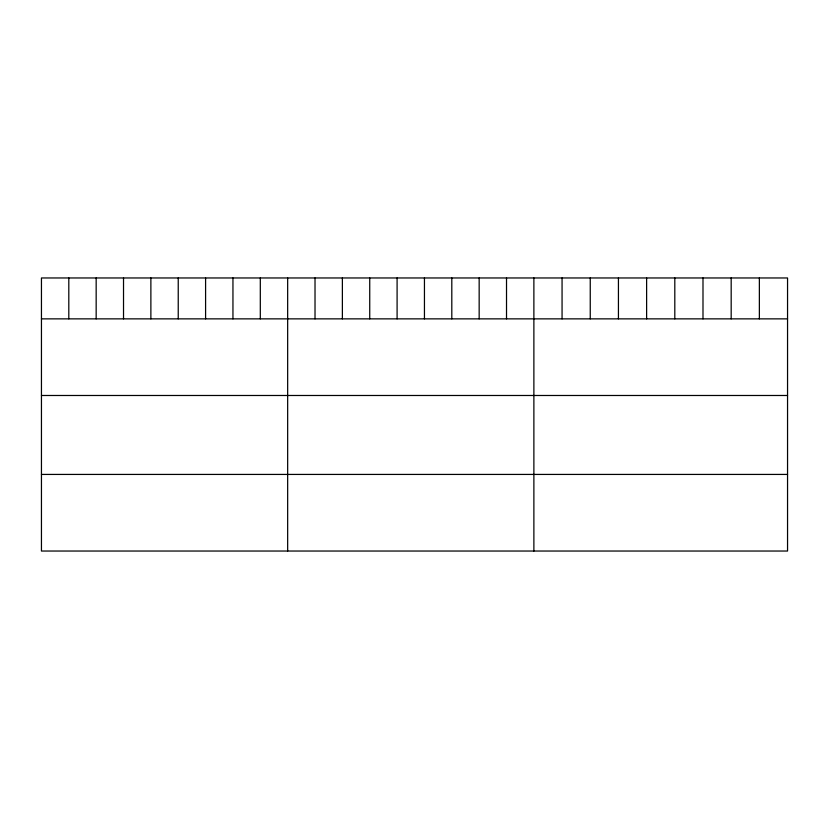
<?xml version="1.0" encoding="UTF-8"?>
<svg xmlns="http://www.w3.org/2000/svg" width="829" height="829" viewBox="0 0 829 829"><rect width="100%" height="100%" fill="white"/><g stroke="black" fill="none" stroke-linecap="round" stroke-linejoin="round"><path stroke-width="1.24" d="M787.55 318.864L787.55 551.036L41.45 551.036L41.45 277.964L787.55 277.964L787.55 318.864L41.45 318.864M41.45 395.485L787.55 395.485M41.45 474.426L787.55 474.426M759.364 277.964L759.364 318.864M731.178 277.964L731.178 318.864M702.992 277.964L702.992 318.864M674.806 277.964L674.806 318.864M646.62 277.964L646.62 318.864M618.434 277.964L618.434 318.864M590.248 277.964L590.248 318.864M562.062 277.964L562.062 318.864M533.876 277.964L533.876 551.036M506.519 277.964L506.519 318.864M479.162 277.964L479.162 318.864M451.805 277.964L451.805 318.864M424.448 277.964L424.448 318.864M397.091 277.964L397.091 318.864M369.734 277.964L369.734 318.864M342.377 277.964L342.377 318.864M315.02 277.964L315.02 318.864M287.663 277.964L287.663 551.036M260.306 277.964L260.306 318.864M232.949 277.964L232.949 318.864M205.592 277.964L205.592 318.864M178.235 277.964L178.235 318.864M150.878 277.964L150.878 318.864M123.521 277.964L123.521 318.864M96.164 277.964L96.164 318.864M68.807 277.964L68.807 318.864"/></g></svg>
